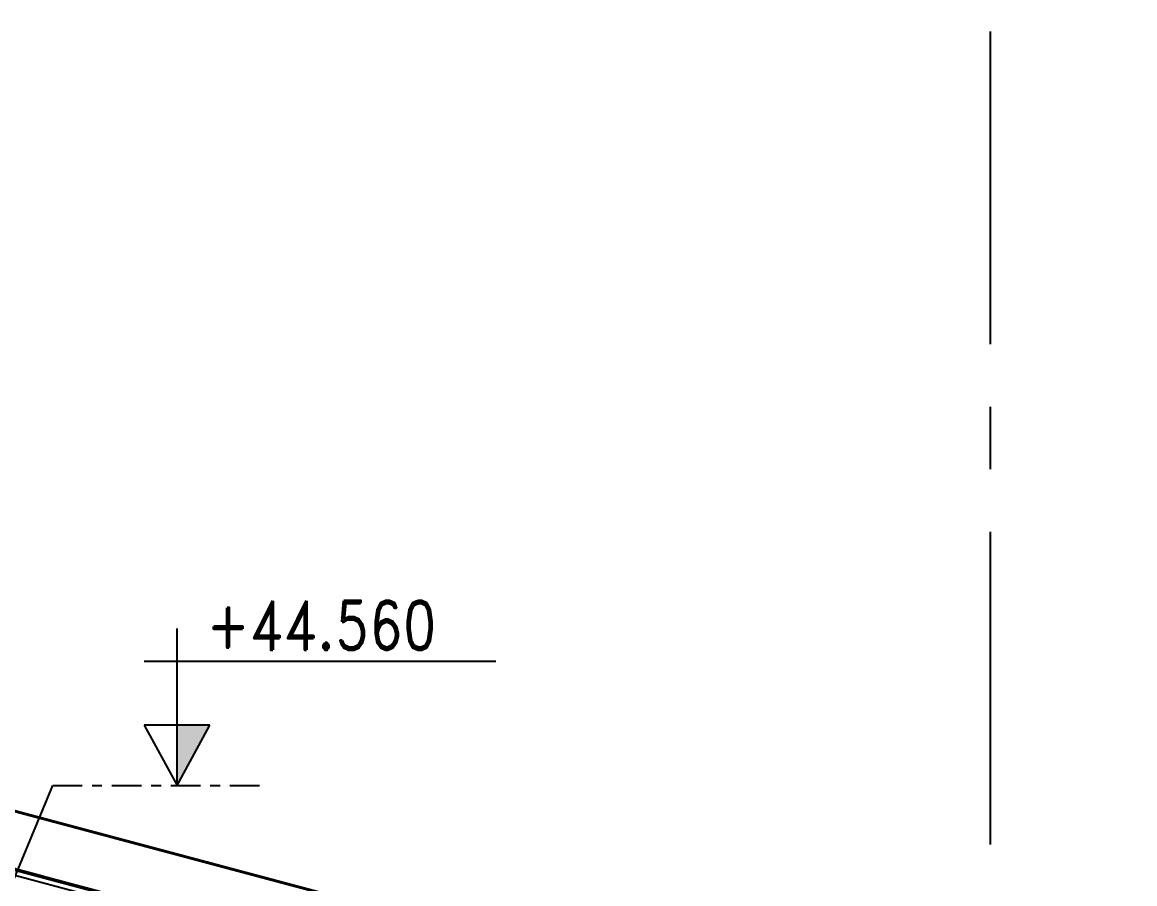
# Model space of a CAD drawing. Header units: millimetres. Extents: x 2368 to 8313, y 7493 to 11698.
# Drawn here: x 6956.3 to 7069.2, y 11259.1 to 11346.6 of the extents above; entities that cross this region are included whole.
import ezdxf
from ezdxf.enums import TextEntityAlignment as Align

# ---------------------------------------------------------------- set-up
doc = ezdxf.new("R2010")
doc.units = ezdxf.units.MM
for name, pattern in [('CENTER', [50.8, 31.75, -6.35, 6.35, -6.35]), ('XKITLINE00', [0]), ('XKITLINE03', [6, 3, -1, 1, -1])]:
    doc.linetypes.add(name, pattern=pattern)
doc.layers.add('3', color=120, linetype='Continuous')
doc.styles.add('ROMAND', font='romand.shx')
doc.styles.add('ROMANS', font='romans.shx')
doc.dimstyles.new('MD300', dxfattribs={"dimtxt": 2.5, "dimasz": 2.5, "dimexe": 1, "dimexo": 1, "dimgap": 0.5, "dimtad": 1, "dimdec": 1, "dimlfac": 50, "dimrnd": 0.5, "dimdsep": 46, "dimtxsty": 'ROMANS', "dimcen": 1, "dimclrd": 146, "dimclre": 146, "dimclrt": 30, "dimadec": 1, "dimazin": 2, "dimtfac": 1, "dimtdec": 1, "dimtmove": 0, "dimatfit": 1, "dimfxl": 1, "dimtolj": 1, "dimtzin": 0, "dimlwd": -1, "dimlwe": -1, "dimarcsym": 0})

msp = doc.modelspace()

# ---------------------------------------------------------------- linework, layer by layer
at = {"color": 6, "linetype": 'CENTER'}
msp.add_line((7054.5882, 10907.5139), (7054.5882, 11495.735), dxfattribs=at)
at = {"color": 8, "linetype": 'XKITLINE00'}
for p, q in [((7064.0986, 11237.4567), (6914.458, 11277.366)), ((7064.1243, 11237.5533), (6914.4838, 11277.4626)), ((7069.2414, 11230.1355), (6912.4567, 11271.9501)), ((7027.55, 11241.4085), (6912.4898, 11272.0951)), ((7068.907, 11229.7021), (6912.3439, 11271.4577))]:
    msp.add_line(p, q, dxfattribs=at)
at = {"color": 8, "linetype": 'XKITLINE03'}
for p, q in [((6913.0148, 11271.9551), (7062.6554, 11232.0458)), ((7062.6555, 11232.0458), (6913.0149, 11271.9551))]:
    msp.add_line(p, q, dxfattribs=at)
at = {"color": 4, "linetype": 'XKITLINE03'}
msp.add_line((6959.3492, 11269.1082), (6981.1877, 11269.1082), dxfattribs=at)
at = {"layer": '3'}
for p, q in [((6971.9783, 11269.1082), (6971.9783, 11285.0527)), ((6968.6449, 11281.7193), (7004.3524, 11281.7193)), ((6975.3116, 11275.2193), (6968.6449, 11275.2193)), ((6968.6449, 11275.2193), (6971.9783, 11269.1082)), ((6971.9783, 11269.1082), (6975.3116, 11275.2193))]:
    msp.add_line(p, q, dxfattribs=at)
msp.add_solid([(6971.9783, 11269.1082), (6975.3116, 11275.2193), (6971.9783, 11275.2193)], dxfattribs=at)

# ---------------------------------------------------------------- texts
at = {"layer": '3', "style": 'ROMAND', "width": 0.8}
msp.add_text('+44.560', height=5, dxfattribs=at).set_placement((6975.0179, 11285.3647), align=Align.MIDDLE_LEFT)

# ---------------------------------------------------------------- leaders
msp.add_leader([(6936.2273, 11213.3881), (6959.3492, 11269.1082)], dimstyle='MD300', override={"dimgap": 0.5, "dimtad": 0})

doc.saveas('drawing.dxf')
